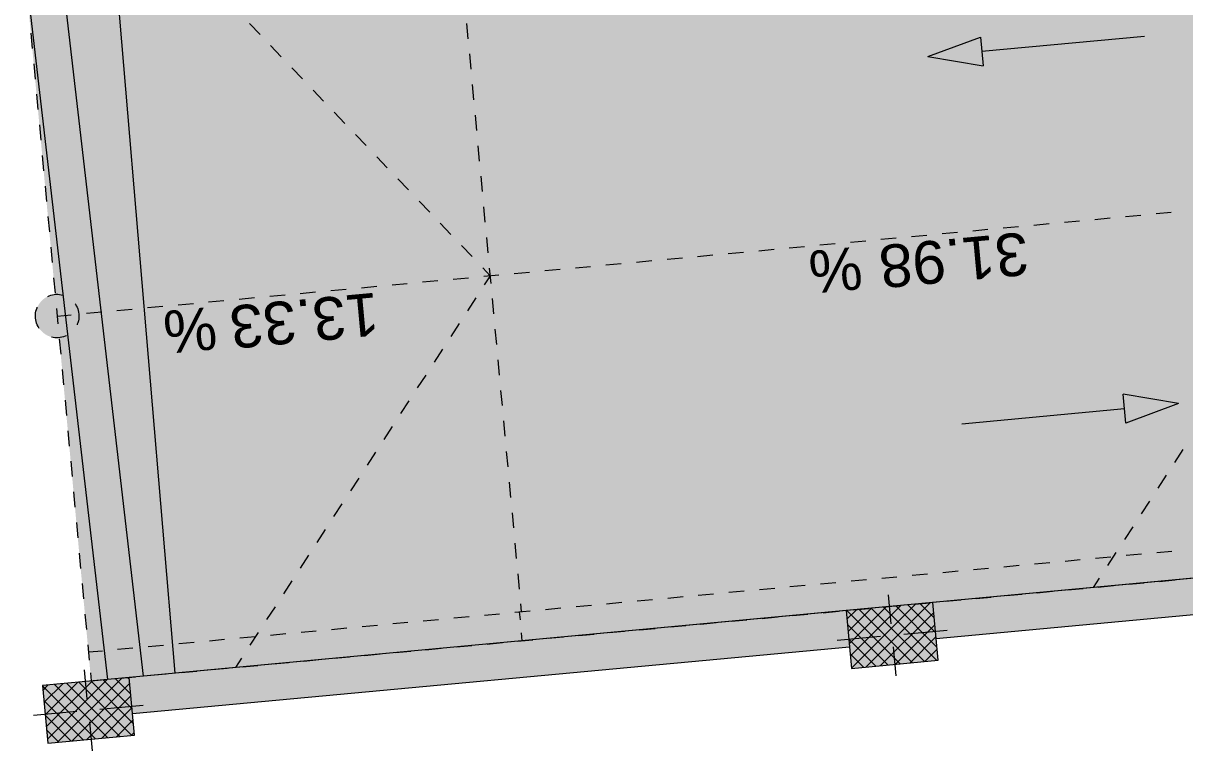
# Model space of a CAD drawing. Header units: centimetres. Extents: x -6559 to 4488, y -7535 to 372.
# Drawn here: x -1319 to -522, y -2964 to -2466 of the extents above; entities that cross this region are included whole.
import ezdxf

# ---------------------------------------------------------------- set-up
doc = ezdxf.new("R2010")
doc.units = ezdxf.units.CM
doc.layers.add('PDF_A - Muret', color=7, linetype='Continuous')
doc.layers.add('PDF_A - Shtyllat', color=7, linetype='Continuous')
for name, color, linetype, true_color in [('PDF_A - Pllaka mbi bodrum', 7, 'Continuous', 0x7f7f7f), ('PDF_A - Rampa', 7, 'Continuous', 0x7f7f7f), ('PDF_A -Polyline', 7, 'Continuous', 0x7f7f7f)]:
    doc.layers.add(name, color=color, linetype=linetype, true_color=true_color)
doc.styles.add('PDF Arial', font='')
doc.styles.get('PDF Arial').set_extended_font_data('Arial')

msp = doc.modelspace()

# ---------------------------------------------------------------- hatches: boundary and pattern name
at = {"layer": 'PDF_A - Muret', "true_color": 0xffffff, "transparency": 33554559}
msp.add_hatch(color=7, dxfattribs=at).paths.add_polyline_path([(-1319.2, -2416.24), (-1311.8, -2415.38), (-1311.79, -2415.54), (-1294.44, -2413.92), (-1236.72, -2913.15), (-1261.48, -2915.46)])
at = {"layer": 'PDF_A - Muret', "transparency": 33554559}
for points in [[(-695.2, -2862.74), (-58.46, -2803.45), (-65.29, -2804.98), (-60, -2828.57), (-692.9, -2887.5)], [(-1236.72, -2913.15), (-754.64, -2868.27), (-752.33, -2893.03), (-1244.32, -2938.83), (-1245.68, -2924.2)]]:
    msp.add_hatch(color=256, dxfattribs=at).paths.add_polyline_path(points)
at = {"layer": 'PDF_A - Rampa', "true_color": 0xaaaaff, "transparency": 33554559}
msp.add_hatch(color=161, dxfattribs=at).paths.add_polyline_path([(-1281.05, -2664.98), (-1280.99, -2666.18), (-1281.02, -2667.38), (-1281.16, -2668.58), (-1281.38, -2669.76), (-1281.7, -2670.92), (-1282.11, -2672.04), (-1282.61, -2673.14), (-1283.2, -2674.19), (-1283.87, -2675.18), (-1284.62, -2676.13), (-1285.45, -2677), (-1286.34, -2677.81), (-1287.28, -2678.54), (-1288.29, -2679.2), (-1289.35, -2679.77), (-1290.45, -2680.25), (-1291.58, -2680.64), (-1292.74, -2680.95), (-1293.93, -2681.15), (-1295.13, -2681.27), (-1296.33, -2681.28), (-1297.53, -2681.2), (-1298.72, -2681.02), (-1299.89, -2680.75), (-1301.03, -2680.38), (-1302.15, -2679.93), (-1303.21, -2679.38), (-1304.24, -2678.74), (-1305.21, -2678.04), (-1306.12, -2677.25), (-1306.96, -2676.4), (-1307.73, -2675.47), (-1308.42, -2674.49), (-1309.04, -2673.46), (-1309.57, -2672.38), (-1310.01, -2671.26), (-1310.36, -2670.12), (-1310.61, -2668.94), (-1310.77, -2667.74), (-1310.83, -2666.54), (-1310.8, -2665.34), (-1310.67, -2664.15), (-1310.44, -2662.97), (-1310.12, -2661.82), (-1309.71, -2660.68), (-1309.21, -2659.6), (-1308.62, -2658.55), (-1307.95, -2657.55), (-1307.2, -2656.61), (-1306.38, -2655.73), (-1305.49, -2654.92), (-1304.54, -2654.19), (-1303.53, -2653.53), (-1302.48, -2652.96), (-1301.37, -2652.48), (-1300.24, -2652.08), (-1299.08, -2651.78), (-1297.89, -2651.57), (-1296.69, -2651.46), (-1295.49, -2651.45), (-1294.29, -2651.53), (-1293.1, -2651.71), (-1291.94, -2651.98), (-1290.8, -2652.35), (-1289.68, -2652.8), (-1288.61, -2653.35), (-1287.58, -2653.98), (-1286.62, -2654.69), (-1285.71, -2655.48), (-1284.86, -2656.34), (-1284.1, -2657.25), (-1283.4, -2658.24), (-1282.78, -2659.27), (-1282.25, -2660.34), (-1281.82, -2661.47), (-1281.47, -2662.61), (-1281.21, -2663.79)])

# ---------------------------------------------------------------- linework, layer by layer
at = {"layer": 'PDF_A - Muret', "color": 253, "lineweight": 0, "true_color": 0xaaaaaa}
for points in [[(-1236.72, -2913.15), (-1294.44, -2413.92)], [(-1319.2, -2416.24), (-1261.48, -2915.46)]]:
    msp.add_lwpolyline(points, dxfattribs=at)
at = {"layer": 'PDF_A - Muret', "lineweight": 0}
for points in [[(-58.46, -2803.45), (-695.2, -2862.74)], [(-692.9, -2887.5), (-60, -2828.57)], [(-754.64, -2868.27), (-1236.72, -2913.15)], [(-1244.32, -2938.83), (-752.33, -2893.03)], [(-1236.72, -2913.15), (-1246.62, -2914.07)], [(-1236.72, -2913.15), (-1246.62, -2914.07)]]:
    msp.add_lwpolyline(points, dxfattribs=at)
at = {"layer": 'PDF_A - Muret', "transparency": 33554559}
msp.add_solid([(-1246.62, -2914.07), (-1236.72, -2913.15), (-1245.68, -2924.2)], dxfattribs=at)
at = {"layer": 'PDF_A - Pllaka mbi bodrum', "lineweight": 0}
for points in [[(-1214.97, -2911.12), (-1257.3, -2410.47)], [(-1214.97, -2911.12), (-1257.3, -2410.47)], [(-89.88, -2806.37), (-1214.97, -2911.12)], [(-89.88, -2806.37), (-1214.97, -2911.12)]]:
    msp.add_lwpolyline(points, dxfattribs=at)
at = {"layer": 'PDF_A - Rampa', "lineweight": 0}
for points in [[(-1164.01, -2465.77), (-1156.73, -2473.38)], [(-1013.88, -2476.21), (-1014.86, -2465.73)], [(-1313.97, -2472.43), (-1313, -2482.91)], [(-1149.45, -2480.99), (-1142.19, -2488.6)], [(-1312.01, -2493.4), (-1311.04, -2503.88)], [(-1011.94, -2497.18), (-1012.91, -2486.7)], [(-1134.91, -2496.22), (-1127.63, -2503.82)], [(-1009.98, -2518.14), (-1010.96, -2507.66)], [(-1310.07, -2514.36), (-1309.08, -2524.84)], [(-1120.37, -2511.44), (-1113.09, -2519.05)], [(-1105.82, -2526.67), (-1098.54, -2534.27)], [(-1008.03, -2539.11), (-1009.01, -2528.63)], [(-1308.11, -2535.33), (-1307.14, -2545.81)], [(-1091.27, -2541.88), (-1084, -2549.5)], [(-1006.08, -2560.07), (-1007.05, -2549.59)], [(-1306.16, -2556.29), (-1305.18, -2566.77)], [(-1076.72, -2557.11), (-1069.45, -2564.72)], [(-1062.18, -2572.33), (-1054.9, -2579.95)], [(-1004.12, -2581.04), (-1005.11, -2570.56)], [(-1304.21, -2577.26), (-1303.23, -2587.74)], [(-1047.62, -2587.56), (-1040.36, -2595.16)], [(-1002.18, -2602.01), (-1003.15, -2591.52)], [(-563.02, -2598.13), (-552.54, -2597.16)], [(-542.06, -2596.17), (-531.57, -2595.2)], [(-1302.26, -2598.23), (-1301.28, -2608.71)], [(-1033.08, -2602.78), (-1025.8, -2610.39)], [(-646.88, -2605.94), (-636.4, -2604.96)], [(-625.91, -2603.98), (-615.43, -2603.01)], [(-604.95, -2602.03), (-594.47, -2601.06)], [(-583.98, -2600.08), (-573.5, -2599.1)], [(-1000.22, -2622.98), (-1001.19, -2612.5)], [(-730.75, -2613.74), (-720.27, -2612.77)], [(-709.78, -2611.8), (-699.29, -2610.81)], [(-688.81, -2609.84), (-678.33, -2608.87)], [(-667.84, -2607.89), (-657.36, -2606.91)], [(-1300.3, -2619.2), (-1299.33, -2629.68)], [(-1018.54, -2618.01), (-1011.26, -2625.61)], [(-814.61, -2621.55), (-804.12, -2620.58)], [(-793.64, -2619.6), (-783.16, -2618.63)], [(-772.68, -2617.65), (-762.2, -2616.67)], [(-751.71, -2615.7), (-741.23, -2614.72)], [(-898.48, -2629.36), (-887.98, -2628.38)], [(-877.5, -2627.41), (-867.02, -2626.44)], [(-856.54, -2625.45), (-846.05, -2624.48)], [(-835.57, -2623.51), (-825.09, -2622.53)], [(-1003.99, -2633.23), (-998.75, -2638.7)], [(-998.27, -2643.94), (-999.25, -2633.46)], [(-982.33, -2637.17), (-971.85, -2636.2)], [(-961.37, -2635.21), (-950.89, -2634.24)], [(-940.41, -2633.27), (-929.92, -2632.29)], [(-919.44, -2631.31), (-908.96, -2630.34)], [(-1298.35, -2640.16), (-1297.37, -2650.64)], [(-1066.19, -2644.98), (-1055.71, -2644)], [(-1045.23, -2643.02), (-1034.75, -2642.05)], [(-1024.26, -2641.07), (-1013.78, -2640.1)], [(-1003.3, -2639.12), (-992.82, -2638.14)], [(-998.75, -2638.7), (-1002.88, -2645.04)], [(-1302.35, -2652.91), (-1301.37, -2652.48)], [(-1301.37, -2652.48), (-1300.24, -2652.08)], [(-1300.24, -2652.08), (-1299.08, -2651.78)], [(-1299.08, -2651.78), (-1297.89, -2651.57)], [(-1297.89, -2651.57), (-1296.69, -2651.46)], [(-1296.69, -2651.46), (-1295.49, -2651.45)], [(-1295.49, -2651.45), (-1294.29, -2651.53)], [(-1294.29, -2651.53), (-1293.1, -2651.71)], [(-1293.1, -2651.71), (-1292.07, -2651.95)], [(-1150.06, -2652.78), (-1139.58, -2651.81)], [(-1129.1, -2650.84), (-1118.62, -2649.85)], [(-1108.13, -2648.88), (-1097.65, -2647.91)], [(-1087.17, -2646.93), (-1076.68, -2645.95)], [(-1310.12, -2661.82), (-1309.71, -2660.68)], [(-1309.71, -2660.68), (-1309.53, -2660.3)], [(-1296.4, -2661.12), (-1295.43, -2671.61)], [(-1283.65, -2657.89), (-1283.4, -2658.24)], [(-1283.4, -2658.24), (-1282.78, -2659.27)], [(-1282.78, -2659.27), (-1282.25, -2660.34)], [(-1282.25, -2660.34), (-1281.82, -2661.47)], [(-1281.82, -2661.47), (-1281.47, -2662.61)], [(-1233.92, -2660.59), (-1223.44, -2659.62)], [(-1212.96, -2658.64), (-1202.47, -2657.67)], [(-1191.99, -2656.69), (-1181.51, -2655.71)], [(-1171.03, -2654.74), (-1160.55, -2653.76)], [(-1008.63, -2653.86), (-1014.38, -2662.69)], [(-996.32, -2664.91), (-997.29, -2654.42)], [(-1310.83, -2666.54), (-1310.8, -2665.34)], [(-1310.77, -2667.74), (-1310.83, -2666.54)], [(-1310.8, -2665.34), (-1310.67, -2664.15)], [(-1310.61, -2668.93), (-1310.77, -2667.74)], [(-1310.67, -2664.15), (-1310.44, -2662.97)], [(-1310.36, -2670.12), (-1310.61, -2668.93)], [(-1310.44, -2662.97), (-1310.12, -2661.82)], [(-1295.91, -2666.36), (-1286.34, -2665.48)], [(-1281.47, -2662.61), (-1281.21, -2663.79)], [(-1281.16, -2668.58), (-1281.38, -2669.76)], [(-1281.21, -2663.79), (-1281.05, -2664.98)], [(-1281.02, -2667.38), (-1281.16, -2668.58)], [(-1281.05, -2664.98), (-1280.99, -2666.18)], [(-1280.99, -2666.18), (-1281.02, -2667.38)], [(-1275.85, -2664.5), (-1265.37, -2663.52)], [(-1254.89, -2662.55), (-1244.4, -2661.57)], [(-1310.01, -2671.26), (-1310.36, -2670.12)], [(-1309.57, -2672.38), (-1310.01, -2671.26)], [(-1309.04, -2673.46), (-1309.57, -2672.38)], [(-1308.42, -2674.49), (-1309.04, -2673.46)], [(-1308.18, -2674.84), (-1308.42, -2674.49)], [(-1282.11, -2672.04), (-1282.29, -2672.43)], [(-1281.7, -2670.92), (-1282.11, -2672.04)], [(-1281.38, -2669.76), (-1281.7, -2670.92)], [(-1020.11, -2671.51), (-1025.86, -2680.33)], [(-994.37, -2685.87), (-995.34, -2675.39)], [(-1298.72, -2681.02), (-1299.75, -2680.78)], [(-1297.53, -2681.2), (-1298.72, -2681.02)], [(-1296.33, -2681.28), (-1297.53, -2681.2)], [(-1295.13, -2681.27), (-1296.33, -2681.28)], [(-1293.93, -2681.15), (-1295.13, -2681.27)], [(-1294.44, -2682.09), (-1293.47, -2692.57)], [(-1292.74, -2680.95), (-1293.93, -2681.15)], [(-1291.58, -2680.64), (-1292.74, -2680.95)], [(-1290.45, -2680.25), (-1291.58, -2680.64)], [(-1289.48, -2679.82), (-1290.45, -2680.25)], [(-1031.61, -2689.16), (-1037.34, -2697.99)], [(-992.41, -2706.84), (-993.39, -2696.35)], [(-1292.5, -2703.05), (-1291.52, -2713.54)], [(-1043.09, -2706.8), (-1048.83, -2715.63)], [(-1290.54, -2724.02), (-1289.57, -2734.5)], [(-1054.58, -2724.46), (-1060.32, -2733.27)], [(-990.46, -2727.8), (-991.44, -2717.32)], [(-988.51, -2748.77), (-989.48, -2738.28)], [(-1288.59, -2744.98), (-1287.61, -2755.47)], [(-1066.06, -2742.1), (-1071.81, -2750.93)], [(-1077.55, -2759.74), (-1083.29, -2768.57)], [(-986.55, -2769.73), (-987.54, -2759.25)], [(-523.57, -2757.9), (-529.31, -2766.73)], [(-1286.64, -2765.95), (-1285.66, -2776.43)], [(-1089.04, -2777.4), (-1094.78, -2786.23)], [(-984.61, -2790.71), (-985.58, -2780.22)], [(-535.05, -2775.56), (-540.8, -2784.37)], [(-1284.69, -2786.92), (-1283.71, -2797.41)], [(-1100.52, -2795.04), (-1106.26, -2803.87)], [(-546.55, -2793.2), (-552.28, -2802.03)], [(-982.65, -2811.67), (-983.63, -2801.19)], [(-1282.73, -2807.89), (-1281.76, -2818.37)], [(-1112.01, -2812.7), (-1117.76, -2821.51)], [(-558.03, -2810.84), (-563.77, -2819.67)], [(-1280.78, -2828.85), (-1279.8, -2839.34)], [(-980.7, -2832.63), (-981.68, -2822.15)], [(-569.52, -2828.5), (-575.26, -2837.32)], [(-541.57, -2828.45), (-531.09, -2827.47)], [(-541.57, -2828.45), (-531.09, -2827.47)], [(-1123.49, -2830.34), (-1129.24, -2839.17)], [(-625.44, -2836.26), (-614.96, -2835.28)], [(-625.44, -2836.26), (-614.96, -2835.28)], [(-604.47, -2834.3), (-593.99, -2833.33)], [(-604.47, -2834.3), (-593.99, -2833.33)], [(-583.51, -2832.35), (-573.03, -2831.38)], [(-583.51, -2832.35), (-573.03, -2831.38)], [(-562.54, -2830.4), (-552.06, -2829.42)], [(-562.54, -2830.4), (-552.06, -2829.42)], [(-978.75, -2853.6), (-979.72, -2843.12)], [(-709.3, -2844.06), (-698.81, -2843.09)], [(-709.3, -2844.06), (-698.81, -2843.09)], [(-688.33, -2842.12), (-677.85, -2841.13)], [(-688.33, -2842.12), (-677.85, -2841.13)], [(-667.37, -2840.16), (-656.89, -2839.19)], [(-667.37, -2840.16), (-656.89, -2839.19)], [(-646.4, -2838.2), (-635.92, -2837.23)], [(-646.4, -2838.2), (-635.92, -2837.23)], [(-1278.83, -2849.82), (-1277.86, -2860.3)], [(-1134.99, -2847.98), (-1140.73, -2856.81)], [(-793.17, -2851.87), (-782.68, -2850.9)], [(-793.17, -2851.87), (-782.68, -2850.9)], [(-772.2, -2849.92), (-761.72, -2848.95)], [(-772.2, -2849.92), (-761.72, -2848.95)], [(-751.23, -2847.97), (-740.75, -2846.99)], [(-751.23, -2847.97), (-740.75, -2846.99)], [(-730.26, -2846.02), (-719.78, -2845.04)], [(-730.26, -2846.02), (-719.78, -2845.04)], [(-581, -2846.14), (-585.13, -2852.48)], [(-581.66, -2852.16), (-571.17, -2851.19)], [(-560.69, -2850.21), (-550.21, -2849.23)], [(-539.73, -2848.26), (-529.25, -2847.29)], [(-897.99, -2861.63), (-887.51, -2860.66)], [(-897.99, -2861.63), (-887.51, -2860.66)], [(-877.03, -2859.68), (-866.54, -2858.7)], [(-877.03, -2859.68), (-866.54, -2858.7)], [(-856.06, -2857.73), (-845.58, -2856.75)], [(-856.06, -2857.73), (-845.58, -2856.75)], [(-835.1, -2855.77), (-824.61, -2854.8)], [(-835.1, -2855.77), (-824.61, -2854.8)], [(-814.13, -2853.83), (-803.65, -2852.85)], [(-814.13, -2853.83), (-803.65, -2852.85)], [(-665.53, -2859.97), (-655.04, -2858.99)], [(-644.56, -2858.02), (-634.08, -2857.04)], [(-623.6, -2856.07), (-613.11, -2855.09)], [(-602.63, -2854.12), (-592.14, -2853.14)], [(-1146.47, -2865.64), (-1152.21, -2874.46)], [(-981.86, -2869.44), (-971.38, -2868.46)], [(-981.86, -2869.44), (-971.38, -2868.46)], [(-977.31, -2869.02), (-977.82, -2863.61)], [(-960.89, -2867.49), (-950.41, -2866.51)], [(-960.89, -2867.49), (-950.41, -2866.51)], [(-939.93, -2865.53), (-929.44, -2864.56)], [(-939.93, -2865.53), (-929.44, -2864.56)], [(-918.95, -2863.59), (-908.47, -2862.6)], [(-918.95, -2863.59), (-908.47, -2862.6)], [(-749.39, -2867.77), (-738.9, -2866.8)], [(-728.42, -2865.83), (-717.94, -2864.85)], [(-707.46, -2863.87), (-696.97, -2862.9)], [(-686.49, -2861.92), (-676.01, -2860.95)], [(-1276.88, -2870.78), (-1275.9, -2881.26)], [(-1065.72, -2877.25), (-1055.24, -2876.27)], [(-1065.72, -2877.25), (-1055.24, -2876.27)], [(-1044.75, -2875.3), (-1034.27, -2874.32)], [(-1044.75, -2875.3), (-1034.27, -2874.32)], [(-1023.79, -2873.34), (-1013.31, -2872.37)], [(-1023.79, -2873.34), (-1013.31, -2872.37)], [(-1002.82, -2871.39), (-992.34, -2870.42)], [(-1002.82, -2871.39), (-992.34, -2870.42)], [(-978.13, -2874.55), (-978.63, -2869.14)], [(-854.22, -2877.54), (-843.74, -2876.56)], [(-833.25, -2875.59), (-822.77, -2874.61)], [(-812.29, -2873.63), (-801.81, -2872.66)], [(-791.31, -2871.69), (-780.83, -2870.7)], [(-770.35, -2869.73), (-759.87, -2868.76)], [(-1157.96, -2883.28), (-1163.7, -2892.11)], [(-1149.59, -2885.06), (-1139.1, -2884.08)], [(-1149.59, -2885.06), (-1139.1, -2884.08)], [(-1128.61, -2883.1), (-1118.13, -2882.13)], [(-1128.61, -2883.1), (-1118.13, -2882.13)], [(-1107.65, -2881.16), (-1097.17, -2880.17)], [(-1107.65, -2881.16), (-1097.17, -2880.17)], [(-1086.68, -2879.2), (-1076.2, -2878.23)], [(-1086.68, -2879.2), (-1076.2, -2878.23)], [(-976.79, -2888.95), (-977.29, -2883.54)], [(-938.08, -2885.34), (-927.6, -2884.37)], [(-917.11, -2883.4), (-906.63, -2882.42)], [(-896.15, -2881.44), (-885.67, -2880.47)], [(-875.18, -2879.49), (-864.7, -2878.51)], [(-1274.93, -2891.75), (-1273.96, -2902.23)], [(-1233.45, -2892.87), (-1222.96, -2891.89)], [(-1233.45, -2892.87), (-1222.96, -2891.89)], [(-1212.48, -2890.91), (-1202, -2889.94)], [(-1212.48, -2890.91), (-1202, -2889.94)], [(-1191.52, -2888.96), (-1181.03, -2887.99)], [(-1191.52, -2888.96), (-1181.03, -2887.99)], [(-1170.55, -2887.01), (-1160.07, -2886.03)], [(-1170.55, -2887.01), (-1160.07, -2886.03)], [(-1021.95, -2893.16), (-1011.46, -2892.18)], [(-1000.98, -2891.2), (-990.49, -2890.23)], [(-980.01, -2889.25), (-969.53, -2888.27)], [(-959.04, -2887.3), (-948.56, -2886.33)], [(-1274.47, -2896.68), (-1264.89, -2895.8)], [(-1274.47, -2896.68), (-1264.89, -2895.8)], [(-1254.41, -2894.81), (-1243.93, -2893.84)], [(-1254.41, -2894.81), (-1243.93, -2893.84)], [(-1105.81, -2900.97), (-1095.32, -2899.99)], [(-1084.84, -2899.01), (-1074.36, -2898.04)], [(-1063.88, -2897.06), (-1053.39, -2896.08)], [(-1042.91, -2895.11), (-1032.43, -2894.13)], [(-1189.68, -2908.77), (-1179.19, -2907.8)], [(-1169.44, -2900.93), (-1173.57, -2907.27)], [(-1168.7, -2906.81), (-1158.22, -2905.84)], [(-1147.74, -2904.87), (-1137.25, -2903.89)], [(-1126.77, -2902.91), (-1116.29, -2901.94)], [(-1273.12, -2911.08), (-1272.62, -2916.49)], [(-1272.62, -2916.49), (-1263.05, -2915.6)], [(-1252.57, -2914.63), (-1242.09, -2913.65)], [(-1231.6, -2912.67), (-1221.12, -2911.7)], [(-1210.64, -2910.73), (-1200.16, -2909.74)]]:
    msp.add_lwpolyline(points, dxfattribs=at)
at = {"layer": 'PDF_A - Rampa', "color": 7, "true_color": 0xffffff, "transparency": 33554559}
msp.add_solid([(-1319.2, -2416.24), (-136.45, -2306.12), (-1272.62, -2916.49), (-89.88, -2806.37)], dxfattribs=at)
at = {"layer": 'PDF_A - Shtyllat', "lineweight": 0}
for points in [[(-723.81, -2877.39), (-725.65, -2857.58)], [(-695.2, -2862.74), (-754.64, -2868.27)], [(-754.64, -2868.27), (-750.94, -2907.89)], [(-717.55, -2904.78), (-754.12, -2868.22)], [(-754.08, -2874.27), (-747.41, -2867.6)], [(-753.3, -2882.63), (-737.32, -2866.66)], [(-752.52, -2890.99), (-727.24, -2865.71)], [(-751.74, -2899.36), (-717.16, -2864.78)], [(-750.96, -2907.73), (-707.07, -2863.84)], [(-709.19, -2904), (-745.75, -2867.44)], [(-741.06, -2906.97), (-696.99, -2862.9)], [(-700.83, -2903.22), (-737.39, -2866.66)], [(-692.46, -2902.44), (-729.02, -2865.88)], [(-692.35, -2893.41), (-720.65, -2865.1)], [(-693.28, -2883.33), (-712.29, -2864.33)], [(-694.22, -2873.25), (-703.93, -2863.55)], [(-695.17, -2863.16), (-695.56, -2862.77)], [(-691.52, -2902.35), (-695.2, -2862.74)], [(-730.97, -2906.03), (-694.56, -2869.62)], [(-725.93, -2905.56), (-753.75, -2877.73)], [(-720.89, -2905.09), (-693.79, -2877.98)], [(-715.15, -2884.57), (-685.43, -2881.81)], [(-731, -2886.05), (-760.71, -2888.81)], [(-734.29, -2906.33), (-752.81, -2887.81)], [(-723.07, -2885.31), (-723.07, -2885.31)], [(-710.81, -2904.15), (-693, -2886.35)], [(-742.65, -2907.12), (-751.88, -2897.89)], [(-722.34, -2893.23), (-720.49, -2913.04)], [(-700.72, -2903.21), (-692.23, -2894.72)], [(-750.94, -2907.89), (-691.52, -2902.35)], [(-1246.62, -2914.07), (-1306.06, -2919.61)], [(-1303.4, -2948.09), (-1271.73, -2916.42)], [(-1302.63, -2956.45), (-1261.65, -2915.47)], [(-1295.64, -2958.6), (-1251.57, -2914.54)], [(-1275.23, -2928.73), (-1277.08, -2908.91)], [(-1243.69, -2945.61), (-1272.79, -2916.51)], [(-1244.63, -2935.53), (-1264.42, -2915.73)], [(-1245.57, -2925.44), (-1256.06, -2914.95)], [(-1246.51, -2915.36), (-1247.69, -2914.18)], [(-1242.94, -2953.7), (-1246.62, -2914.07)], [(-1306.06, -2919.61), (-1302.37, -2959.23)], [(-1269.69, -2956.18), (-1306.04, -2919.84)], [(-1305.75, -2922.98), (-1301.99, -2919.23)], [(-1304.96, -2931.35), (-1291.9, -2918.29)], [(-1304.19, -2939.71), (-1281.82, -2917.35)], [(-1261.33, -2955.41), (-1297.88, -2918.85)], [(-1252.96, -2954.62), (-1289.52, -2918.07)], [(-1285.55, -2957.66), (-1246.23, -2918.34)], [(-1244.59, -2953.85), (-1281.16, -2917.29)], [(-1278.06, -2956.97), (-1305.1, -2929.92)], [(-1275.47, -2956.72), (-1245.45, -2926.7)], [(-1282.42, -2937.39), (-1312.14, -2940.16)], [(-1286.42, -2957.74), (-1304.16, -2940.01)], [(-1274.49, -2936.65), (-1274.49, -2936.65)], [(-1266.57, -2935.91), (-1236.86, -2933.14)], [(-1265.38, -2955.79), (-1244.67, -2935.07)], [(-1273.76, -2944.58), (-1271.91, -2964.39)], [(-1255.31, -2954.84), (-1243.89, -2943.44)], [(-1294.78, -2958.52), (-1303.22, -2950.09)], [(-1302.37, -2959.23), (-1242.94, -2953.7)], [(-1245.23, -2953.91), (-1243.12, -2951.8)]]:
    msp.add_lwpolyline(points, dxfattribs=at)
at = {"layer": 'PDF_A - Shtyllat', "color": 8, "true_color": 0x7f7f7f, "transparency": 33554559}
for points in [[(-695.2, -2862.74), (-691.52, -2902.35), (-754.64, -2868.27), (-750.94, -2907.89)], [(-1246.62, -2914.07), (-1242.94, -2953.7), (-1306.06, -2919.61), (-1302.37, -2959.23)]]:
    msp.add_solid(points, dxfattribs=at)
at = {"layer": 'PDF_A -Polyline', "color": 14, "lineweight": 0, "true_color": 0xa80f02}
for points in [[(-698.61, -2488.46), (-662.56, -2475.12)], [(-662.56, -2475.12), (-660.73, -2494.93)], [(-550.03, -2474.64), (-661.64, -2485.03)], [(-698.61, -2488.46), (-660.73, -2494.93)], [(-562.67, -2739.72), (-564.51, -2719.91)], [(-526.62, -2726.38), (-564.51, -2719.91)], [(-675.2, -2740.19), (-563.58, -2729.82)], [(-526.62, -2726.38), (-562.67, -2739.72)]]:
    msp.add_lwpolyline(points, dxfattribs=at)
at = {"layer": 'PDF_A -Polyline', "color": 14, "true_color": 0xa80f02, "transparency": 33554559}
for points in [[(-698.61, -2488.46), (-662.56, -2475.12), (-660.72, -2494.93)], [(-526.62, -2726.38), (-562.67, -2739.72), (-564.51, -2719.91)]]:
    msp.add_solid(points, dxfattribs=at)

# ---------------------------------------------------------------- texts
at = {"layer": 'PDF_A - Rampa', "char_height": 29.2978, "attachment_point": 7, "rotation": 185.3, "style": 'PDF Arial'}
for s, insert in [('\\W1.001492;31.98', (-631.08, -2608.33)), ('\\W1.000942;%', (-745.13, -2618.35)), ('\\W1.001175;13.33', (-1076.59, -2649.81)), ('\\W1.000942;%', (-1187.91, -2659.58))]:
    msp.add_mtext(s, dxfattribs=dict(at, insert=insert))

doc.saveas('drawing.dxf')
